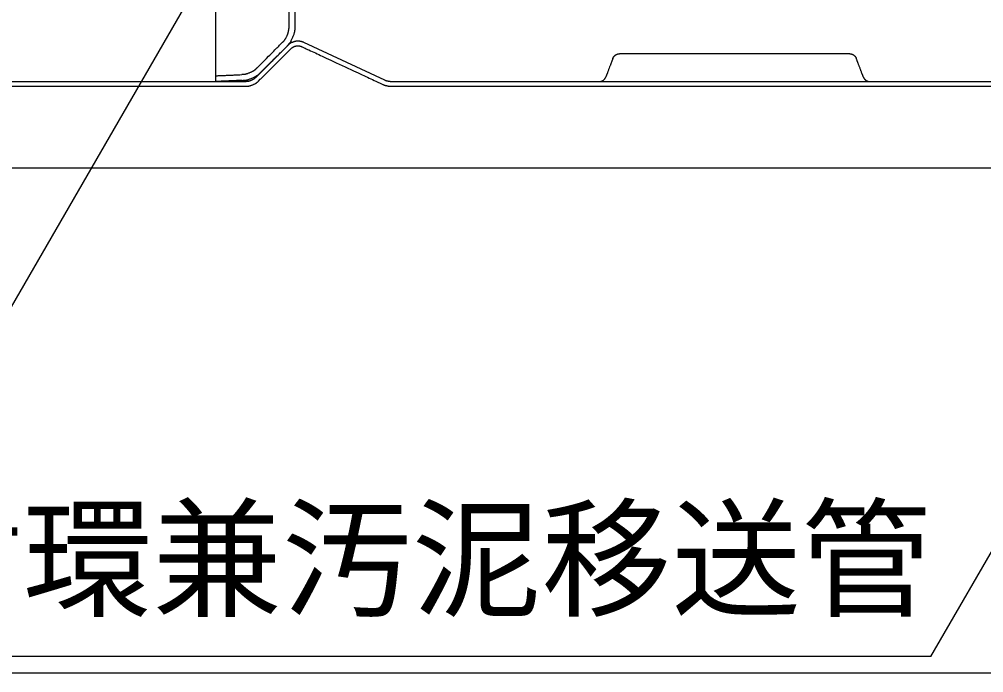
# Model space of a CAD drawing. Units: millimetres, scale not verified. Extents: x -23334 to 8910, y -6308 to 6308.
# Drawn here: x -5431 to -4762, y -127 to 326 of the extents above; entities that cross this region are included whole.
import ezdxf
from ezdxf.enums import TextEntityAlignment as Align

# ---------------------------------------------------------------- set-up
doc = ezdxf.new("R2010")
doc.units = ezdxf.units.MM
doc.header["$LTSCALE"] = 30
doc.layers.add('0-1_空気管', color=3, linetype='Continuous', lineweight=25)
doc.layers.add('0-2_機器', color=2, linetype='Continuous', lineweight=25)
doc.styles.add('ＭＳ ゴシック', font='')
doc.styles.get('ＭＳ ゴシック').set_extended_font_data('MS Gothic')

msp = doc.modelspace()

# ---------------------------------------------------------------- linework, layer by layer
at = {"layer": '0-1_空気管'}
for p, q in [((-5295.28, 1302.51), (-5295.28, 282.51)), ((-5244.28, 320.84), (-5244.28, 1264.19)), ((-5240.28, 1264.18), (-5240.28, 320.84)), ((-4799.08, -116.36), (-4345.96, 668.48)), ((-5161.64, 603.46), (-5495.05, 25.97)), ((-4855.33, 301.8), (-5015.17, 301.8)), ((-4850.67, 298.06), (-4850.86, 298.56)), ((-5830.95, 282.51), (-5274, 282.51)), ((-5181.53, 281.58), (-5179.3, 280.54)), ((-5174.11, 282.51), (-4646.45, 282.51)), ((-5024.34, 286.26), (-5024.54, 285.75)), ((-3941.66, 222.51), (-5828.9, 222.51)), ((-4799.08, -116.36), (-5804.08, -116.36))]:
    msp.add_line(p, q, dxfattribs=at)
for points in [[(-5248.97, 309.52), (-5248.72, 309.76), (-5248.62, 309.86), (-5248.5, 309.99), (-5248.37, 310.12), (-5248.22, 310.28), (-5248.06, 310.45), (-5247.9, 310.63), (-5247.73, 310.82), (-5247.57, 311.01), (-5247.41, 311.21), (-5247.25, 311.42), (-5247.1, 311.63), (-5246.95, 311.85), (-5246.8, 312.09), (-5246.65, 312.33), (-5246.5, 312.59), (-5246.35, 312.87), (-5246.21, 313.17), (-5246.06, 313.47), (-5245.91, 313.79), (-5245.77, 314.1), (-5245.64, 314.41), (-5245.51, 314.7), (-5245.4, 314.98), (-5245.29, 315.24), (-5245.2, 315.47), (-5245.13, 315.68), (-5245.06, 315.87), (-5245, 316.05), (-5244.94, 316.22), (-5244.9, 316.39), (-5244.85, 316.57), (-5244.8, 316.76), (-5244.75, 316.96), (-5244.71, 317.18), (-5244.66, 317.4), (-5244.61, 317.63), (-5244.56, 317.86), (-5244.52, 318.09)], [(-5240.28, 320.84), (-5240.28, 320.83), (-5240.28, 320.21), (-5240.28, 319.99), (-5240.28, 319.73), (-5240.29, 319.46), (-5240.3, 319.16), (-5240.32, 318.84), (-5240.34, 318.52), (-5240.37, 318.19), (-5240.41, 317.86), (-5240.45, 317.53), (-5240.51, 317.18), (-5240.59, 316.83), (-5240.68, 316.46), (-5240.78, 316.06), (-5240.91, 315.64), (-5241.06, 315.19), (-5241.23, 314.71), (-5241.42, 314.2), (-5241.62, 313.68), (-5241.84, 313.15), (-5242.06, 312.63), (-5242.29, 312.11), (-5242.52, 311.62), (-5242.74, 311.16), (-5242.95, 310.74), (-5243.16, 310.36), (-5243.36, 310.01), (-5243.56, 309.69), (-5243.76, 309.39), (-5243.95, 309.11), (-5244.15, 308.85), (-5244.36, 308.59), (-5244.57, 308.34), (-5244.78, 308.1), (-5244.98, 307.87), (-5245.19, 307.66), (-5245.37, 307.46), (-5245.55, 307.28)], [(-5244.52, 318.09), (-5244.48, 318.31), (-5244.44, 318.51), (-5244.41, 318.7), (-5244.39, 318.88), (-5244.36, 319.05), (-5244.34, 319.2), (-5244.33, 319.35), (-5244.32, 319.49), (-5244.31, 319.62), (-5244.3, 319.76), (-5244.29, 319.89), (-5244.29, 320.03), (-5244.28, 320.15), (-5244.28, 320.28), (-5244.28, 320.39), (-5244.28, 320.83), (-5244.28, 320.84)], [(-5239.99, 310.37), (-5240.18, 310.33), (-5240.37, 310.29), (-5240.57, 310.24), (-5240.77, 310.17), (-5241, 310.1), (-5241.24, 310.01), (-5241.49, 309.92), (-5241.75, 309.82), (-5242.01, 309.71), (-5242.27, 309.6), (-5242.52, 309.49), (-5242.77, 309.37), (-5243, 309.26), (-5243.2, 309.16), (-5243.39, 309.05), (-5243.57, 308.95), (-5243.73, 308.85), (-5243.88, 308.76), (-5244.02, 308.66), (-5244.15, 308.56), (-5244.28, 308.45), (-5244.4, 308.35), (-5244.52, 308.25), (-5244.64, 308.14), (-5244.74, 308.04), (-5244.84, 307.95), (-5244.93, 307.86), (-5245.01, 307.78), (-5245.23, 307.57), (-5267.35, 285.44), (-5267.57, 285.22), (-5267.65, 285.14), (-5267.74, 285.05), (-5267.84, 284.96), (-5267.95, 284.86), (-5268.07, 284.75), (-5268.19, 284.64), (-5268.32, 284.54), (-5268.45, 284.43)], [(-5266.57, 291.89), (-5265.49, 292.97), (-5265.09, 293.38), (-5264.6, 293.87), (-5263.43, 295.04), (-5262.77, 295.7), (-5262.08, 296.39), (-5260.64, 297.83), (-5259.91, 298.56), (-5258.45, 300.02), (-5257.72, 300.75), (-5256.99, 301.48), (-5256.26, 302.22), (-5255.53, 302.95), (-5254.8, 303.68), (-5254.07, 304.41), (-5252.66, 305.82), (-5252.01, 306.48), (-5251.39, 307.09), (-5250.83, 307.65), (-5250.35, 308.14), (-5248.97, 309.52)], [(-5234.22, 309.69), (-5234.29, 309.72), (-5234.36, 309.75), (-5234.45, 309.79), (-5234.53, 309.82), (-5234.7, 309.89), (-5234.79, 309.92), (-5234.88, 309.96), (-5234.97, 309.99), (-5235.08, 310.02), (-5235.19, 310.05), (-5235.3, 310.08), (-5235.43, 310.12), (-5235.57, 310.15), (-5235.72, 310.19), (-5235.87, 310.22), (-5236.03, 310.26), (-5236.19, 310.29), (-5236.34, 310.33), (-5236.49, 310.35), (-5236.63, 310.38), (-5236.76, 310.4), (-5236.89, 310.42), (-5237.01, 310.44), (-5237.13, 310.45), (-5237.26, 310.46), (-5237.39, 310.47), (-5237.54, 310.48), (-5237.7, 310.48), (-5237.89, 310.49), (-5238.09, 310.49), (-5238.3, 310.49), (-5238.52, 310.48), (-5238.74, 310.48), (-5238.97, 310.47), (-5239.19, 310.46), (-5239.4, 310.44), (-5239.6, 310.42), (-5239.8, 310.4), (-5239.99, 310.37)], [(-5174.11, 282.51), (-5174.19, 282.52), (-5174.28, 282.52), (-5174.46, 282.53), (-5174.55, 282.53), (-5174.64, 282.54), (-5174.73, 282.55), (-5174.83, 282.56), (-5174.94, 282.57), (-5175.05, 282.59), (-5175.17, 282.61), (-5175.3, 282.63), (-5175.44, 282.66), (-5175.58, 282.69), (-5175.74, 282.72), (-5175.89, 282.75), (-5176.05, 282.79), (-5176.2, 282.82), (-5176.34, 282.86), (-5176.48, 282.89), (-5176.61, 282.93), (-5176.72, 282.96), (-5176.83, 282.99), (-5176.93, 283.02), (-5177.03, 283.06), (-5177.12, 283.09), (-5177.2, 283.12), (-5177.37, 283.19), (-5177.45, 283.22), (-5177.53, 283.26), (-5177.61, 283.29), (-5177.68, 283.32), (-5177.74, 283.35), (-5177.8, 283.38), (-5177.95, 283.45), (-5233.94, 309.56), (-5234.05, 309.61), (-5234.1, 309.63), (-5234.15, 309.66), (-5234.22, 309.69)], [(-5264.21, 284.06), (-5263.9, 284.37), (-5263.54, 284.72), (-5262.73, 285.53), (-5262.29, 285.98), (-5261.83, 286.43), (-5261.37, 286.9), (-5260.9, 287.36), (-5260.43, 287.84), (-5259.94, 288.33), (-5259.43, 288.84), (-5257.7, 290.56), (-5257.03, 291.23), (-5256.31, 291.95), (-5255.55, 292.71), (-5254.76, 293.5), (-5253.15, 295.11), (-5252.36, 295.9), (-5251.6, 296.66), (-5248.02, 300.25), (-5247.54, 300.72), (-5247.07, 301.19)], [(-5263.64, 289.16), (-5262.67, 290.13), (-5262.27, 290.54), (-5261.23, 291.58), (-5260.62, 292.19), (-5259.96, 292.85), (-5259.27, 293.54), (-5258.55, 294.26), (-5257.82, 294.99), (-5257.09, 295.72), (-5256.35, 296.46), (-5255.62, 297.19), (-5254.88, 297.93), (-5254.15, 298.67), (-5253.41, 299.4), (-5252.68, 300.14), (-5251.95, 300.87), (-5251.22, 301.6), (-5250.5, 302.32), (-5249.81, 303.01), (-5249.15, 303.67), (-5247.99, 304.83), (-5247.51, 305.32), (-5246.14, 306.69)], [(-5247.07, 301.19), (-5242.77, 305.5), (-5242.7, 305.56), (-5242.64, 305.62), (-5242.56, 305.69), (-5242.49, 305.76), (-5242.4, 305.83), (-5242.32, 305.9), (-5242.23, 305.97), (-5242.14, 306.04), (-5242.05, 306.11), (-5241.95, 306.17), (-5241.84, 306.24), (-5241.72, 306.31), (-5241.59, 306.38), (-5241.45, 306.45), (-5241.29, 306.53), (-5241.13, 306.6), (-5240.95, 306.68), (-5240.78, 306.76), (-5240.6, 306.83), (-5240.42, 306.9), (-5240.25, 306.96), (-5240.09, 307.02), (-5239.94, 307.07), (-5239.8, 307.11), (-5239.66, 307.15), (-5239.53, 307.18), (-5239.4, 307.2), (-5239.27, 307.23), (-5239.14, 307.24), (-5239, 307.25), (-5238.86, 307.27), (-5238.71, 307.27), (-5238.56, 307.28), (-5238.4, 307.28), (-5238.25, 307.28), (-5237.97, 307.28), (-5237.85, 307.28), (-5237.74, 307.28)], [(-5245.55, 307.28), (-5245.7, 307.13), (-5246.14, 306.69)], [(-5237.74, 307.28), (-5237.64, 307.27), (-5237.55, 307.27), (-5237.46, 307.26), (-5237.38, 307.25), (-5237.3, 307.24), (-5237.21, 307.23), (-5237.12, 307.21), (-5237.03, 307.19), (-5236.92, 307.17), (-5236.82, 307.15), (-5236.71, 307.13), (-5236.5, 307.08), (-5236.4, 307.06), (-5236.31, 307.03), (-5236.22, 307.01), (-5236.14, 306.99), (-5236.06, 306.97), (-5235.99, 306.94), (-5235.93, 306.92), (-5235.87, 306.9), (-5235.75, 306.86), (-5235.69, 306.83), (-5235.63, 306.81), (-5235.58, 306.78), (-5235.53, 306.76), (-5235.48, 306.74), (-5235.44, 306.72), (-5235.4, 306.7), (-5235.29, 306.65)], [(-5235.29, 306.65), (-5233.75, 305.93), (-5233.1, 305.63), (-5232.33, 305.27), (-5231.45, 304.86), (-5230.48, 304.41), (-5229.44, 303.92), (-5228.34, 303.41), (-5227.2, 302.88), (-5226.05, 302.34), (-5224.89, 301.8), (-5223.72, 301.26), (-5222.51, 300.69), (-5221.24, 300.1), (-5219.9, 299.47), (-5218.46, 298.8), (-5216.92, 298.08), (-5215.24, 297.3), (-5213.43, 296.46), (-5211.51, 295.56), (-5209.51, 294.63), (-5207.48, 293.68), (-5205.44, 292.73), (-5203.44, 291.8), (-5201.51, 290.9), (-5199.69, 290.05), (-5198, 289.27), (-5196.44, 288.54), (-5194.99, 287.86), (-5193.63, 287.23), (-5192.34, 286.63), (-5191.11, 286.05), (-5189.91, 285.49), (-5188.73, 284.94), (-5187.55, 284.39), (-5186.39, 283.85), (-5185.28, 283.33), (-5184.21, 282.83), (-5182.32, 281.95), (-5181.53, 281.58)], [(-5019.7, 298.56), (-5019.66, 298.66), (-5019.64, 298.71), (-5019.63, 298.76), (-5019.6, 298.81), (-5019.58, 298.88), (-5019.55, 298.95), (-5019.52, 299.02), (-5019.48, 299.09), (-5019.45, 299.16), (-5019.41, 299.24), (-5019.37, 299.31), (-5019.33, 299.38), (-5019.28, 299.46), (-5019.23, 299.54), (-5019.17, 299.62), (-5019.1, 299.71), (-5019.03, 299.8), (-5018.95, 299.89), (-5018.86, 300), (-5018.77, 300.1), (-5018.67, 300.2), (-5018.58, 300.31), (-5018.48, 300.41), (-5018.38, 300.5), (-5018.29, 300.59), (-5018.21, 300.67), (-5018.12, 300.74), (-5018.04, 300.81), (-5017.97, 300.87), (-5017.89, 300.92), (-5017.81, 300.97), (-5017.72, 301.03), (-5017.63, 301.08), (-5017.54, 301.13), (-5017.44, 301.18), (-5017.34, 301.23), (-5017.24, 301.28), (-5017.15, 301.32), (-5017.05, 301.36)], [(-5017.05, 301.36), (-5016.96, 301.4), (-5016.88, 301.44), (-5016.8, 301.47), (-5016.74, 301.5), (-5016.67, 301.52), (-5016.61, 301.54), (-5016.5, 301.58), (-5016.44, 301.6), (-5016.38, 301.61), (-5016.31, 301.63), (-5016.24, 301.65), (-5016.17, 301.66), (-5016.09, 301.68), (-5016.01, 301.7), (-5015.94, 301.71), (-5015.86, 301.73), (-5015.8, 301.74), (-5015.73, 301.75), (-5015.67, 301.76), (-5015.62, 301.77), (-5015.57, 301.78), (-5015.52, 301.78), (-5015.47, 301.79), (-5015.43, 301.79), (-5015.38, 301.79), (-5015.34, 301.79), (-5015.29, 301.79), (-5015.25, 301.8), (-5015.21, 301.8), (-5015.17, 301.8)], [(-4855.33, 301.8), (-4855.27, 301.8), (-4855.2, 301.8), (-4855.12, 301.79), (-4854.97, 301.78), (-4854.89, 301.78), (-4854.81, 301.77), (-4854.72, 301.76), (-4854.64, 301.74), (-4854.55, 301.72), (-4854.46, 301.7), (-4854.36, 301.68), (-4854.26, 301.65), (-4854.15, 301.61), (-4854.03, 301.57), (-4853.9, 301.52), (-4853.77, 301.47), (-4853.64, 301.42), (-4853.51, 301.36), (-4853.38, 301.31), (-4853.26, 301.25), (-4853.15, 301.2), (-4853.04, 301.15), (-4852.95, 301.09), (-4852.86, 301.04), (-4852.77, 300.99), (-4852.69, 300.94), (-4852.62, 300.88), (-4852.54, 300.82), (-4852.46, 300.76), (-4852.38, 300.69), (-4852.3, 300.61), (-4852.14, 300.46), (-4852.06, 300.39), (-4851.91, 300.24), (-4851.85, 300.18), (-4851.8, 300.12), (-4851.75, 300.06), (-4851.7, 300.01), (-4851.66, 299.97)], [(-5019.7, 298.56), (-5019.83, 298.21), (-5019.89, 298.06), (-5019.96, 297.88), (-5020.03, 297.67), (-5020.12, 297.45), (-5020.21, 297.21), (-5020.31, 296.95), (-5020.4, 296.69), (-5020.51, 296.43), (-5020.61, 296.16), (-5020.71, 295.89), (-5020.81, 295.61), (-5020.93, 295.31), (-5021.04, 295.01), (-5021.17, 294.67), (-5021.3, 294.32), (-5021.45, 293.94), (-5021.6, 293.52), (-5021.77, 293.08), (-5021.94, 292.62), (-5022.29, 291.69), (-5022.47, 291.23), (-5022.63, 290.79), (-5022.79, 290.38), (-5022.93, 289.99), (-5023.07, 289.64), (-5023.19, 289.31), (-5023.31, 289), (-5023.42, 288.71), (-5023.53, 288.42), (-5023.63, 288.15), (-5023.73, 287.89), (-5023.83, 287.62), (-5023.93, 287.36), (-5024.02, 287.1), (-5024.12, 286.86), (-5024.2, 286.64), (-5024.28, 286.43), (-5024.34, 286.26)], [(-4851.66, 299.97), (-4851.63, 299.92), (-4851.59, 299.87), (-4851.55, 299.82), (-4851.51, 299.77), (-4851.47, 299.71), (-4851.43, 299.65), (-4851.39, 299.59), (-4851.35, 299.52), (-4851.26, 299.39), (-4851.22, 299.33), (-4851.19, 299.27), (-4851.15, 299.21), (-4851.12, 299.16), (-4851.1, 299.11), (-4851.07, 299.07), (-4851.05, 299.02), (-4851.03, 298.98), (-4851.01, 298.94), (-4850.97, 298.85), (-4850.96, 298.81), (-4850.94, 298.77), (-4850.93, 298.74), (-4850.91, 298.7), (-4850.9, 298.67), (-4850.89, 298.64), (-4850.86, 298.56)], [(-4846.02, 285.75), (-4846.16, 286.11), (-4846.21, 286.26), (-4846.28, 286.43), (-4846.36, 286.64), (-4846.44, 286.86), (-4846.53, 287.1), (-4846.63, 287.36), (-4846.73, 287.62), (-4846.83, 287.89), (-4846.93, 288.15), (-4847.03, 288.43), (-4847.14, 288.71), (-4847.25, 289), (-4847.37, 289.31), (-4847.49, 289.64), (-4847.62, 289.99), (-4847.77, 290.38), (-4847.93, 290.79), (-4848.09, 291.23), (-4848.26, 291.69), (-4848.62, 292.62), (-4848.79, 293.08), (-4848.96, 293.52), (-4849.11, 293.94), (-4849.26, 294.32), (-4849.39, 294.68), (-4849.52, 295.01), (-4849.63, 295.31), (-4849.74, 295.61), (-4849.85, 295.89), (-4849.95, 296.16), (-4850.05, 296.43), (-4850.15, 296.69), (-4850.25, 296.95), (-4850.35, 297.21), (-4850.44, 297.45), (-4850.52, 297.67), (-4850.6, 297.88), (-4850.67, 298.06)], [(-5276.91, 283.32), (-5276.47, 283.34), (-5276.29, 283.34), (-5276.08, 283.35), (-5275.83, 283.37), (-5275.56, 283.39), (-5275.26, 283.41), (-5274.96, 283.44), (-5274.64, 283.47), (-5274.32, 283.51), (-5273.99, 283.56), (-5273.67, 283.62), (-5273.34, 283.7), (-5272.99, 283.78), (-5272.64, 283.88), (-5272.26, 284), (-5271.86, 284.14), (-5271.43, 284.29), (-5270.98, 284.47), (-5270.5, 284.67), (-5270.01, 284.88), (-5269.52, 285.11), (-5269.03, 285.33), (-5268.56, 285.56), (-5268.1, 285.79), (-5267.68, 286.01), (-5267.3, 286.22), (-5266.95, 286.42), (-5266.63, 286.62), (-5266.34, 286.8), (-5266.07, 286.99), (-5265.82, 287.17), (-5265.58, 287.36), (-5265.35, 287.54), (-5265.13, 287.74), (-5264.91, 287.93), (-5264.71, 288.12), (-5264.51, 288.3), (-5264.33, 288.47), (-5264.17, 288.63)], [(-5266.57, 291.89), (-5266.62, 291.84), (-5266.68, 291.78), (-5266.77, 291.7), (-5266.88, 291.59), (-5267.01, 291.46), (-5267.15, 291.32), (-5267.31, 291.17), (-5267.49, 291.01), (-5267.68, 290.84), (-5267.87, 290.67), (-5268.07, 290.5), (-5268.28, 290.34), (-5268.49, 290.18), (-5268.72, 290.02), (-5268.95, 289.87), (-5269.21, 289.71), (-5269.48, 289.56), (-5269.78, 289.4), (-5270.1, 289.23), (-5270.45, 289.07), (-5270.82, 288.9), (-5271.21, 288.73), (-5271.61, 288.56), (-5272, 288.4), (-5272.39, 288.25), (-5272.77, 288.11), (-5273.12, 287.98), (-5273.45, 287.87), (-5273.75, 287.78), (-5274.03, 287.7), (-5274.29, 287.63), (-5274.54, 287.57), (-5274.78, 287.52), (-5275.01, 287.48), (-5275.24, 287.45), (-5275.47, 287.42), (-5275.7, 287.4), (-5275.92, 287.38), (-5276.12, 287.37)], [(-5264.17, 288.63), (-5264.03, 288.77), (-5263.64, 289.16)], [(-5829.01, 279.31), (-5274.01, 279.31), (-5273.87, 279.31), (-5273.7, 279.31), (-5273.52, 279.32), (-5273.33, 279.32), (-5273.13, 279.33), (-5272.92, 279.35), (-5272.7, 279.36), (-5272.49, 279.39), (-5272.27, 279.42), (-5272.05, 279.46), (-5271.82, 279.5), (-5271.58, 279.56), (-5271.32, 279.63), (-5271.04, 279.71), (-5270.75, 279.81), (-5270.43, 279.92), (-5270.1, 280.04), (-5269.75, 280.17), (-5269.4, 280.32), (-5269.05, 280.46), (-5268.71, 280.61), (-5268.39, 280.76), (-5268.08, 280.9), (-5267.81, 281.04), (-5267.55, 281.18), (-5267.32, 281.31), (-5267.1, 281.45), (-5266.9, 281.58), (-5266.71, 281.71), (-5266.54, 281.84), (-5266.36, 281.98), (-5266.2, 282.12), (-5266.04, 282.26), (-5265.88, 282.4), (-5265.74, 282.54), (-5265.61, 282.66), (-5265.49, 282.78), (-5264.21, 284.06)], [(-5295.28, 286.52), (-5294.27, 286.57), (-5293.85, 286.59), (-5293.34, 286.61), (-5292.76, 286.63), (-5292.13, 286.66), (-5291.44, 286.69), (-5290.72, 286.72), (-5289.98, 286.75), (-5289.22, 286.79), (-5288.47, 286.82), (-5287.71, 286.85), (-5286.95, 286.89), (-5286.19, 286.92), (-5285.43, 286.95), (-5283.92, 287.02), (-5283.16, 287.05), (-5282.4, 287.09), (-5281.66, 287.12), (-5280.93, 287.15), (-5280.25, 287.18), (-5279.61, 287.21), (-5279.03, 287.23), (-5278.52, 287.26), (-5277.08, 287.32)], [(-5276.91, 283.32), (-5277.93, 283.27), (-5278.36, 283.25), (-5278.87, 283.23), (-5279.45, 283.21), (-5280.1, 283.18), (-5280.79, 283.15), (-5281.52, 283.11), (-5282.27, 283.08), (-5283.03, 283.05), (-5283.8, 283.02), (-5284.56, 282.98), (-5286.09, 282.91), (-5286.86, 282.88), (-5289.16, 282.78), (-5289.92, 282.75), (-5290.67, 282.71), (-5291.4, 282.68), (-5292.09, 282.65), (-5292.73, 282.62), (-5293.32, 282.6), (-5293.83, 282.58), (-5295.28, 282.51)], [(-5276.12, 287.37), (-5276.32, 287.35), (-5276.49, 287.34), (-5276.65, 287.34), (-5277.08, 287.32)], [(-5268.45, 284.43), (-5268.58, 284.33), (-5268.72, 284.23), (-5268.87, 284.13), (-5269.04, 284.03), (-5269.22, 283.93), (-5269.41, 283.83), (-5269.62, 283.72), (-5269.85, 283.61), (-5270.1, 283.5), (-5270.35, 283.39), (-5270.62, 283.28), (-5270.88, 283.17), (-5271.14, 283.07), (-5271.4, 282.97), (-5271.64, 282.89), (-5271.86, 282.82), (-5272.07, 282.76), (-5272.27, 282.7), (-5272.45, 282.66), (-5272.62, 282.63), (-5272.79, 282.6), (-5272.96, 282.57), (-5273.12, 282.56), (-5273.28, 282.54), (-5273.44, 282.53), (-5273.59, 282.52), (-5273.74, 282.52), (-5273.88, 282.52), (-5274, 282.51)], [(-5028.94, 282.51), (-5028.87, 282.52), (-5028.8, 282.52), (-5028.72, 282.52), (-5028.56, 282.53), (-5028.4, 282.55), (-5028.32, 282.57), (-5028.23, 282.59), (-5028.14, 282.61), (-5028.04, 282.63), (-5027.94, 282.67), (-5027.82, 282.7), (-5027.71, 282.74), (-5027.58, 282.79), (-5027.45, 282.84), (-5027.32, 282.89), (-5027.19, 282.95), (-5027.06, 283), (-5026.94, 283.06), (-5026.82, 283.11), (-5026.72, 283.16), (-5026.62, 283.22), (-5026.53, 283.27), (-5026.45, 283.32), (-5026.37, 283.37), (-5026.29, 283.43), (-5026.22, 283.49), (-5026.14, 283.55), (-5026.06, 283.62), (-5025.89, 283.77), (-5025.81, 283.85), (-5025.74, 283.93), (-5025.53, 284.13), (-5025.47, 284.19), (-5025.42, 284.25), (-5025.38, 284.3), (-5025.34, 284.34), (-5025.3, 284.39), (-5025.27, 284.44), (-5025.23, 284.49)], [(-5025.23, 284.49), (-5025.19, 284.54), (-5025.15, 284.6), (-5025.11, 284.66), (-5025.07, 284.72), (-5024.98, 284.86), (-5024.94, 284.92), (-5024.9, 284.98), (-5024.86, 285.04), (-5024.83, 285.1), (-5024.8, 285.15), (-5024.77, 285.2), (-5024.75, 285.25), (-5024.73, 285.29), (-5024.71, 285.33), (-5024.69, 285.37), (-5024.67, 285.42), (-5024.65, 285.46), (-5024.63, 285.5), (-5024.6, 285.57), (-5024.59, 285.61), (-5024.58, 285.64), (-5024.57, 285.67), (-5024.54, 285.75)], [(-4846.02, 285.75), (-4845.98, 285.65), (-4845.97, 285.61), (-4845.95, 285.55), (-4845.93, 285.5), (-4845.9, 285.43), (-4845.87, 285.37), (-4845.84, 285.29), (-4845.81, 285.22), (-4845.77, 285.15), (-4845.74, 285.08), (-4845.7, 285), (-4845.65, 284.93), (-4845.6, 284.85), (-4845.55, 284.77), (-4845.49, 284.69), (-4845.43, 284.61), (-4845.35, 284.51), (-4845.27, 284.42), (-4845.19, 284.32), (-4845.09, 284.21), (-4845, 284.11), (-4844.9, 284), (-4844.8, 283.9), (-4844.71, 283.81), (-4844.62, 283.72), (-4844.53, 283.64), (-4844.45, 283.57), (-4844.37, 283.5), (-4844.29, 283.44), (-4844.21, 283.39), (-4844.13, 283.34), (-4844.05, 283.29), (-4843.96, 283.24), (-4843.87, 283.18), (-4843.77, 283.13), (-4843.67, 283.08), (-4843.57, 283.04), (-4843.47, 282.99), (-4843.37, 282.95)], [(-4843.37, 282.95), (-4843.28, 282.91), (-4843.2, 282.87), (-4843.13, 282.84), (-4843.06, 282.81), (-4843, 282.79), (-4842.94, 282.77), (-4842.88, 282.75), (-4842.82, 282.73), (-4842.77, 282.72), (-4842.7, 282.7), (-4842.64, 282.68), (-4842.56, 282.66), (-4842.49, 282.65), (-4842.41, 282.63), (-4842.26, 282.6), (-4842.19, 282.58), (-4842.12, 282.57), (-4842.06, 282.56), (-4842, 282.55), (-4841.94, 282.54), (-4841.89, 282.54), (-4841.84, 282.53), (-4841.79, 282.53), (-4841.75, 282.52), (-4841.7, 282.52), (-4841.57, 282.51)], [(-5179.3, 280.54), (-5179.16, 280.48), (-5179.1, 280.45), (-5179.02, 280.41), (-5178.94, 280.38), (-5178.85, 280.34), (-5178.75, 280.29), (-5178.64, 280.25), (-5178.54, 280.2), (-5178.42, 280.15), (-5178.31, 280.11), (-5178.2, 280.07), (-5178.08, 280.03), (-5177.96, 279.98), (-5177.82, 279.94), (-5177.68, 279.9), (-5177.53, 279.86), (-5177.36, 279.81), (-5177.18, 279.77), (-5176.99, 279.72), (-5176.79, 279.67), (-5176.58, 279.63), (-5176.38, 279.58), (-5176.18, 279.54), (-5175.98, 279.5), (-5175.8, 279.47), (-5175.63, 279.44), (-5175.47, 279.41), (-5175.32, 279.39), (-5175.19, 279.37), (-5175.06, 279.36), (-5174.93, 279.34), (-5174.81, 279.33), (-5174.69, 279.33), (-5174.57, 279.32), (-5174.45, 279.32), (-5174.34, 279.31), (-5174.23, 279.31), (-5174.04, 279.31), (-5173.96, 279.31)], [(-5173.96, 279.31), (-4646.6, 279.31)]]:
    msp.add_lwpolyline(points, dxfattribs=at)
at = {"layer": '0-2_機器'}
msp.add_line((-6050.28, -127.49), (-3720.28, -127.49), dxfattribs=at)

# ---------------------------------------------------------------- texts
at = {"layer": '0-1_空気管', "color": 4, "style": 'ＭＳ ゴシック'}
msp.add_text('硝化液循環兼汚泥移送管', height=65.98, dxfattribs=at).set_placement((-5789.08, -101.36), align=Align.BOTTOM_LEFT)

doc.saveas('drawing.dxf')
